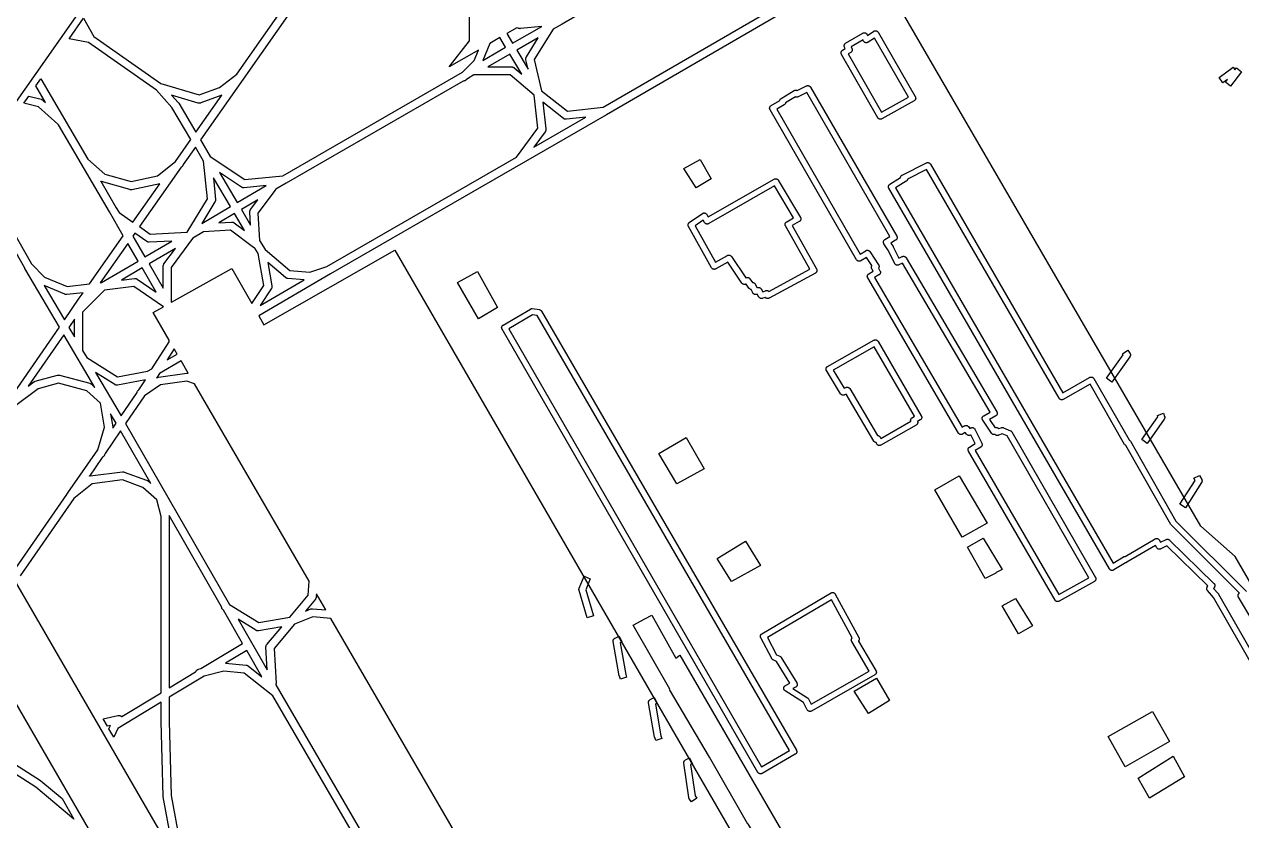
# Model space of a CAD drawing. Header units: millimetres. Extents: x 3 to 263, y 3 to 223.
# Drawn here: x 68.21 to 116.54, y 151.54 to 183.17 of the extents above; entities that cross this region are included whole.
import ezdxf

# ---------------------------------------------------------------- set-up
doc = ezdxf.new("R2010")
doc.units = ezdxf.units.MM
doc.layers.add('ENGRAVE_DARK', color=7, linetype='Continuous')
doc.layers.add('ENGRAVE_LIGHT', color=8, linetype='Continuous')

msp = doc.modelspace()

# ---------------------------------------------------------------- linework, layer by layer
at = {"layer": 'ENGRAVE_DARK'}
for points in [[(61.991, 175.917), (81.851, 204.209), (81.963, 204.057), (81.963, 204.057), (82.001, 204.011), (82.205, 203.786), (82.247, 203.744), (82.472, 203.54), (82.517, 203.503), (82.762, 203.321), (82.811, 203.289), (83.072, 203.132), (83.124, 203.105), (83.399, 202.974), (83.453, 202.952), (83.739, 202.849), (83.796, 202.832), (83.814, 202.828), (62.688, 172.733)], [(110.021, 83.348), (62.463, 165.528), (62.499, 165.535), (62.794, 165.609), (62.851, 165.626), (63.137, 165.729), (63.191, 165.752), (63.466, 165.882), (63.518, 165.909), (63.779, 166.066), (63.828, 166.098), (64.073, 166.28), (64.118, 166.317), (64.344, 166.521), (64.385, 166.563), (64.539, 166.732), (112.097, 84.552)]]:
    msp.add_lwpolyline(points, dxfattribs=at)
for points in [[(115.982, 180.987), (115.796, 180.854), (115.644, 181.066), (116.204, 181.466), (116.277, 181.364), (116.338, 181.44), (116.542, 181.28), (116.102, 180.72), (115.898, 180.88), (115.982, 180.987)], [(94.4, 177.44), (95.04, 177.8), (95.48, 177.04), (94.88, 176.68), (94.4, 177.44)], [(86.24, 171.48), (85.4, 172.92), (86.2, 173.36), (87, 171.92), (86.24, 171.48)], [(112.113, 169.975), (112.105, 169.964), (111.385, 168.964), (111.175, 169.116), (111.842, 170.043), (111.812, 170.088), (112.028, 170.232), (112.108, 170.112), (112.115, 170.101), (112.12, 170.089), (112.125, 170.077), (112.128, 170.064), (112.13, 170.051), (112.13, 170.038), (112.129, 170.025), (112.127, 170.012), (112.123, 169.999), (112.119, 169.987), (112.113, 169.975)], [(112.786, 166.525), (112.574, 166.675), (113.216, 167.581), (113.197, 167.639), (113.443, 167.721), (113.483, 167.601), (113.487, 167.589), (113.489, 167.577), (113.49, 167.565), (113.49, 167.553), (113.489, 167.541), (113.486, 167.529), (113.483, 167.517), (113.478, 167.506), (113.473, 167.495), (113.466, 167.485), (112.786, 166.525)], [(94.12, 164.92), (93.4, 166.12), (94.48, 166.76), (95.2, 165.52), (94.12, 164.92)], [(106.44, 163.36), (105.44, 162.8), (104.36, 164.68), (105.32, 165.24), (106.44, 163.36)], [(114.949, 164.97), (114.309, 163.97), (114.091, 164.11), (114.691, 165.048), (114.644, 165.142), (114.876, 165.258), (114.956, 165.098), (114.961, 165.087), (114.965, 165.075), (114.968, 165.064), (114.969, 165.051), (114.97, 165.039), (114.969, 165.027), (114.968, 165.015), (114.965, 165.003), (114.961, 164.992), (114.956, 164.98), (114.949, 164.97)], [(96.28, 161.04), (95.72, 161.96), (96.84, 162.64), (97.44, 161.68), (96.28, 161.04)], [(105.656, 162.403), (106.28, 162.76), (107.028, 161.514), (106.8, 161.4), (106.787, 161.373), (106.36, 161.16), (105.656, 162.403)], [(90.805, 159.677), (90.555, 159.603), (90.235, 160.683), (90.232, 160.695), (90.231, 160.708), (90.23, 160.721), (90.231, 160.733), (90.233, 160.746), (90.236, 160.758), (90.24, 160.77), (90.44, 161.25), (90.68, 161.15), (90.498, 160.713), (90.805, 159.677)], [(107.68, 158.96), (107.04, 160.08), (107.56, 160.36), (108.24, 159.28), (107.68, 158.96)], [(93.829, 156.754), (93.84, 156.76), (92.388, 159.302), (92.84, 159.56), (93.129, 159.704), (94.08, 158), (94.24, 158.12), (98.8, 150.24), (98.68, 150.16), (99.692, 148.388), (98.88, 148.04), (98.587, 148.552), (98.6, 148.56), (96.951, 151.409), (96.941, 151.403), (95.419, 154.067), (95.414, 154.064), (93.829, 156.754)], [(91.622, 158.765), (91.63, 158.774), (91.64, 158.783), (91.651, 158.79), (91.662, 158.796), (91.822, 158.876), (91.938, 158.644), (91.865, 158.607), (92.086, 157.352), (92.123, 157.241), (91.877, 157.159), (91.837, 157.279), (91.832, 157.297), (91.592, 158.657), (91.59, 158.67), (91.59, 158.683), (91.591, 158.696), (91.593, 158.708), (91.597, 158.721), (91.601, 158.733), (91.607, 158.744), (91.614, 158.755), (91.622, 158.765)], [(101.16, 156.68), (102.04, 157.2), (102.56, 156.32), (101.72, 155.8), (101.16, 156.68)], [(93.03, 156.334), (93.04, 156.343), (93.051, 156.35), (93.062, 156.356), (93.222, 156.436), (93.338, 156.204), (93.265, 156.167), (93.486, 154.912), (93.523, 154.801), (93.277, 154.719), (93.237, 154.839), (93.232, 154.857), (92.992, 156.217), (92.99, 156.23), (92.99, 156.243), (92.991, 156.256), (92.993, 156.268), (92.997, 156.281), (93.001, 156.293), (93.007, 156.304), (93.014, 156.315), (93.022, 156.325), (93.03, 156.334)], [(111.92, 153.68), (111.24, 154.88), (113, 155.88), (113.68, 154.68), (111.92, 153.68)], [(94.402, 153.894), (94.408, 153.906), (94.415, 153.916), (94.422, 153.926), (94.431, 153.935), (94.441, 153.943), (94.451, 153.95), (94.462, 153.956), (94.622, 154.036), (94.738, 153.804), (94.662, 153.766), (94.844, 152.528), (94.908, 152.432), (94.692, 152.288), (94.612, 152.408), (94.606, 152.418), (94.601, 152.428), (94.597, 152.439), (94.594, 152.45), (94.591, 152.461), (94.391, 153.821), (94.39, 153.834), (94.39, 153.846), (94.391, 153.859), (94.394, 153.871), (94.397, 153.883), (94.402, 153.894)], [(112.88, 152.44), (112.439, 153.234), (113.824, 154.1), (114.28, 153.28), (112.88, 152.44)]]:
    msp.add_lwpolyline(points, close=True, dxfattribs=at)
at = {"layer": 'ENGRAVE_LIGHT'}
for points in [[(105.477, 188.807), (105.406, 190.09), (105.264, 190.336), (104.083, 191.074), (102.86, 190.921), (102.844, 190.92), (102.839, 190.92), (102.6, 190.782), (89.561, 183.182), (89.56, 183.182), (89.56, 183.181), (89.204, 182.976), (88.451, 181.772), (88.743, 180.531), (89.768, 179.726), (91.189, 179.876), (104.52, 187.618), (104.706, 187.726), (104.71, 187.733), (105.477, 188.807)], [(81.947, 187.57), (81.016, 186.872), (81.004, 186.864), (76.891, 180.988), (76.891, 180.988), (76.891, 180.988), (75.199, 178.58), (75.587, 177.921), (76.961, 177.005), (78.47, 177.156), (85.602, 181.269), (86.064, 181.731), (86.24, 182.152), (85.08, 181.48), (85.88, 182.52), (85.88, 183.8), (83.766, 187.545), (83.068, 187.794), (81.947, 187.57)], [(87.862, 183.001), (87.846, 183.004), (87.829, 183.008), (87.814, 183.014), (87.766, 183.036), (87.364, 182.804), (87.596, 182.418), (88.755, 183.087), (87.896, 183.001), (87.879, 183), (87.862, 183.001)], [(102.022, 182.918), (102.033, 182.915), (102.044, 182.912), (102.054, 182.907), (102.064, 182.901), (102.074, 182.895), (102.083, 182.887), (102.09, 182.879), (102.098, 182.87), (102.104, 182.86), (103.584, 180.3), (103.589, 180.29), (103.594, 180.278), (103.597, 180.267), (103.599, 180.255), (103.6, 180.244), (103.6, 180.232), (103.598, 180.22), (103.596, 180.208), (103.592, 180.197), (103.587, 180.186), (103.581, 180.176), (103.575, 180.166), (103.567, 180.157), (103.558, 180.149), (103.549, 180.142), (103.539, 180.135), (102.259, 179.415), (102.248, 179.41), (102.237, 179.406), (102.226, 179.403), (102.215, 179.401), (102.203, 179.4), (102.191, 179.4), (102.179, 179.402), (102.168, 179.404), (102.157, 179.408), (102.146, 179.413), (102.136, 179.419), (102.126, 179.425), (102.117, 179.433), (102.109, 179.441), (102.102, 179.451), (102.096, 179.46), (100.656, 181.98), (100.651, 181.991), (100.646, 182.002), (100.643, 182.013), (100.641, 182.024), (100.64, 182.036), (100.64, 182.047), (100.642, 182.059), (100.644, 182.07), (100.647, 182.081), (100.652, 182.092), (100.657, 182.102), (100.664, 182.112), (100.671, 182.121), (100.68, 182.129), (100.689, 182.136), (100.698, 182.143), (100.803, 182.206), (100.773, 182.266), (100.768, 182.277), (100.764, 182.289), (100.762, 182.301), (100.76, 182.312), (100.76, 182.324), (100.761, 182.336), (100.763, 182.348), (100.767, 182.36), (100.771, 182.371), (100.777, 182.382), (100.784, 182.392), (100.791, 182.401), (100.8, 182.409), (100.809, 182.417), (100.819, 182.423), (101.499, 182.823), (101.509, 182.829), (101.52, 182.833), (101.531, 182.836), (101.543, 182.839), (101.554, 182.84), (101.566, 182.84), (101.577, 182.839), (101.588, 182.837), (101.6, 182.833), (101.61, 182.829), (101.621, 182.824), (101.63, 182.817), (101.639, 182.81), (101.648, 182.802), (101.655, 182.793), (101.662, 182.784), (101.667, 182.774), (101.687, 182.735), (101.933, 182.9), (101.943, 182.906), (101.954, 182.911), (101.965, 182.915), (101.976, 182.918), (101.987, 182.919), (101.999, 182.92), (102.01, 182.92), (102.022, 182.918)], [(86.414, 181.736), (87.319, 182.259), (87.088, 182.643), (86.697, 182.417), (86.414, 181.736)], [(88.12, 181.795), (88.12, 181.81), (88.122, 181.826), (88.125, 181.842), (88.13, 181.857), (88.137, 181.871), (88.144, 181.885), (88.614, 182.636), (87.761, 182.144), (88.21, 181.398), (88.124, 181.763), (88.121, 181.779), (88.12, 181.795)], [(101.627, 182.441), (101.615, 182.443), (101.603, 182.446), (101.592, 182.45), (101.582, 182.455), (101.571, 182.462), (101.562, 182.469), (101.553, 182.477), (101.545, 182.486), (101.539, 182.496), (101.533, 182.506), (101.51, 182.551), (101.037, 182.273), (101.067, 182.214), (101.072, 182.203), (101.076, 182.191), (101.078, 182.18), (101.08, 182.168), (101.08, 182.156), (101.079, 182.144), (101.077, 182.132), (101.073, 182.121), (101.069, 182.11), (101.063, 182.099), (101.057, 182.089), (101.049, 182.08), (101.041, 182.071), (101.032, 182.064), (101.022, 182.057), (100.922, 181.998), (102.245, 179.683), (103.315, 180.285), (101.96, 182.629), (101.707, 182.46), (101.696, 182.454), (101.685, 182.449), (101.674, 182.445), (101.663, 182.442), (101.651, 182.44), (101.639, 182.44), (101.627, 182.441)], [(87.637, 181.46), (87.651, 181.452), (87.663, 181.442), (87.963, 181.189), (87.484, 181.984), (86.609, 181.48), (87.56, 181.48), (87.576, 181.479), (87.592, 181.477), (87.607, 181.473), (87.622, 181.467), (87.637, 181.46)], [(87.751, 177.895), (88.594, 179.044), (88.448, 180.359), (87.501, 181.16), (86.054, 181.16), (85.799, 181.013), (85.753, 180.967), (85.742, 180.956), (85.729, 180.947), (85.715, 180.939), (85.701, 180.932), (85.686, 180.927), (85.671, 180.923), (85.656, 180.921), (85.64, 180.92), (85.638, 180.92), (78.601, 176.862), (78.188, 176.619), (78.184, 176.611), (78.177, 176.597), (78.168, 176.584), (77.483, 175.671), (77.551, 174.586), (77.764, 174.225), (78.745, 173.395), (79.541, 173.322), (80.214, 173.547), (87.749, 177.892), (87.751, 177.895)], [(74.054, 180.365), (74.32, 180.066), (74.324, 180.06), (74.329, 180.054), (74.329, 180.054), (74.329, 180.054), (74.334, 180.048), (74.338, 180.041), (75.02, 178.883), (76.055, 180.355), (75.215, 180.05), (75.201, 180.045), (75.186, 180.042), (75.172, 180.04), (75.157, 180.04), (75.143, 180.041), (75.128, 180.043), (75.114, 180.047), (74.054, 180.365)], [(98.777, 180.542), (98.787, 180.548), (98.798, 180.552), (98.809, 180.556), (98.82, 180.558), (98.831, 180.56), (98.843, 180.56), (98.854, 180.559), (98.865, 180.557), (98.876, 180.554), (98.887, 180.55), (98.897, 180.545), (98.9, 180.544), (99.266, 180.727), (99.277, 180.732), (99.288, 180.736), (99.3, 180.738), (99.312, 180.739), (99.324, 180.74), (99.336, 180.738), (99.348, 180.736), (99.359, 180.733), (99.371, 180.728), (99.381, 180.722), (99.391, 180.716), (99.401, 180.708), (99.409, 180.699), (99.417, 180.69), (99.423, 180.68), (102.847, 174.762), (102.852, 174.752), (102.857, 174.741), (102.86, 174.73), (102.862, 174.718), (102.863, 174.706), (102.863, 174.695), (102.862, 174.683), (102.859, 174.672), (102.856, 174.661), (102.851, 174.65), (102.846, 174.64), (102.839, 174.63), (102.832, 174.621), (102.824, 174.613), (102.815, 174.605), (102.805, 174.599), (102.61, 174.482), (102.7, 174.347), (102.707, 174.334), (102.934, 173.881), (103.066, 173.947), (103.077, 173.952), (103.089, 173.956), (103.101, 173.958), (103.112, 173.96), (103.124, 173.96), (103.136, 173.959), (103.148, 173.957), (103.16, 173.953), (103.171, 173.949), (103.182, 173.943), (103.192, 173.936), (103.201, 173.929), (103.209, 173.92), (103.217, 173.911), (103.223, 173.901), (106.823, 167.781), (106.829, 167.77), (106.833, 167.759), (106.837, 167.748), (106.839, 167.736), (106.84, 167.724), (106.84, 167.712), (106.838, 167.7), (106.836, 167.688), (106.832, 167.677), (106.827, 167.666), (106.821, 167.656), (106.814, 167.646), (106.807, 167.637), (106.798, 167.629), (106.788, 167.621), (106.778, 167.615), (106.532, 167.478), (106.751, 167.149), (106.755, 167.151), (106.766, 167.155), (106.778, 167.158), (106.79, 167.16), (106.802, 167.16), (106.813, 167.159), (106.825, 167.157), (106.837, 167.154), (106.848, 167.15), (106.859, 167.145), (106.869, 167.138), (106.878, 167.131), (106.887, 167.123), (106.895, 167.114), (106.896, 167.112), (106.995, 167.151), (107.007, 167.155), (107.018, 167.158), (107.03, 167.16), (107.041, 167.16), (107.053, 167.159), (107.065, 167.157), (107.076, 167.154), (107.087, 167.15), (107.367, 167.03), (107.377, 167.025), (107.387, 167.02), (107.396, 167.013), (107.404, 167.006), (107.411, 166.998), (107.418, 166.989), (107.424, 166.98), (110.741, 161.206), (110.747, 161.195), (110.751, 161.184), (110.754, 161.173), (110.756, 161.161), (110.757, 161.149), (110.757, 161.137), (110.755, 161.126), (110.753, 161.114), (110.749, 161.103), (110.744, 161.092), (110.738, 161.082), (110.732, 161.072), (110.724, 161.063), (110.715, 161.055), (110.706, 161.048), (110.696, 161.041), (109.299, 160.255), (109.288, 160.25), (109.277, 160.246), (109.266, 160.243), (109.255, 160.241), (109.243, 160.24), (109.231, 160.24), (109.22, 160.242), (109.208, 160.244), (109.197, 160.248), (109.187, 160.253), (109.176, 160.258), (109.167, 160.265), (109.158, 160.272), (109.15, 160.281), (109.143, 160.29), (109.136, 160.3), (105.696, 166.22), (105.691, 166.23), (105.687, 166.241), (105.683, 166.252), (105.681, 166.263), (105.68, 166.275), (105.68, 166.286), (105.681, 166.298), (105.684, 166.309), (105.687, 166.32), (105.691, 166.331), (105.697, 166.341), (105.703, 166.35), (105.71, 166.359), (105.718, 166.368), (105.727, 166.375), (105.736, 166.382), (105.964, 166.524), (105.794, 166.864), (105.783, 166.858), (105.772, 166.852), (105.761, 166.847), (105.75, 166.844), (105.739, 166.841), (105.727, 166.84), (105.715, 166.84), (105.703, 166.841), (105.692, 166.843), (105.68, 166.847), (105.669, 166.851), (105.659, 166.857), (105.649, 166.863), (105.64, 166.871), (105.632, 166.879), (105.624, 166.888), (105.569, 166.961), (105.462, 166.897), (105.451, 166.892), (105.44, 166.887), (105.429, 166.884), (105.417, 166.881), (105.406, 166.88), (105.394, 166.88), (105.382, 166.881), (105.37, 166.884), (105.359, 166.887), (105.348, 166.892), (105.338, 166.898), (105.328, 166.904), (105.319, 166.912), (105.31, 166.92), (105.303, 166.93), (105.296, 166.939), (101.696, 173.099), (101.691, 173.11), (101.687, 173.121), (101.683, 173.132), (101.681, 173.144), (101.68, 173.156), (101.68, 173.168), (101.682, 173.179), (101.684, 173.191), (101.688, 173.202), (101.692, 173.213), (101.698, 173.224), (101.705, 173.233), (101.713, 173.242), (101.721, 173.25), (101.73, 173.258), (101.74, 173.264), (101.914, 173.363), (101.857, 173.458), (101.851, 173.469), (101.847, 173.48), (101.843, 173.492), (101.841, 173.503), (101.84, 173.515), (101.84, 173.528), (101.842, 173.54), (101.844, 173.551), (101.848, 173.563), (101.853, 173.574), (101.859, 173.584), (101.863, 173.59), (101.645, 173.916), (101.424, 173.778), (101.413, 173.772), (101.402, 173.768), (101.391, 173.764), (101.379, 173.761), (101.367, 173.76), (101.355, 173.76), (101.343, 173.761), (101.331, 173.764), (101.319, 173.767), (101.308, 173.772), (101.298, 173.777), (101.288, 173.784), (101.279, 173.792), (101.27, 173.8), (101.263, 173.81), (101.256, 173.82), (97.816, 179.78), (97.811, 179.79), (97.806, 179.801), (97.803, 179.812), (97.801, 179.824), (97.8, 179.835), (97.8, 179.847), (97.801, 179.859), (97.804, 179.87), (97.807, 179.881), (97.812, 179.892), (97.817, 179.902), (97.824, 179.912), (97.831, 179.921), (97.84, 179.929), (97.849, 179.936), (97.858, 179.943), (98.204, 180.15), (98.206, 180.156), (98.21, 180.168), (98.215, 180.179), (98.222, 180.189), (98.229, 180.199), (98.238, 180.207), (98.247, 180.215), (98.257, 180.222), (98.777, 180.542)], [(98.083, 179.798), (101.402, 174.048), (101.616, 174.182), (101.626, 174.187), (101.637, 174.192), (101.648, 174.196), (101.659, 174.198), (101.671, 174.2), (101.682, 174.2), (101.694, 174.199), (101.705, 174.197), (101.716, 174.194), (101.727, 174.19), (101.738, 174.185), (101.748, 174.179), (101.757, 174.172), (101.765, 174.164), (101.773, 174.156), (101.78, 174.147), (102.128, 173.624), (102.134, 173.614), (102.139, 173.604), (102.143, 173.593), (102.146, 173.581), (102.148, 173.57), (102.148, 173.558), (102.148, 173.546), (102.146, 173.535), (102.143, 173.523), (102.139, 173.512), (102.135, 173.502), (102.129, 173.492), (102.122, 173.483), (102.183, 173.382), (102.189, 173.371), (102.193, 173.36), (102.197, 173.349), (102.199, 173.337), (102.2, 173.325), (102.2, 173.313), (102.199, 173.301), (102.196, 173.29), (102.193, 173.278), (102.188, 173.267), (102.182, 173.257), (102.175, 173.247), (102.168, 173.238), (102.159, 173.23), (102.15, 173.222), (102.14, 173.216), (101.965, 173.116), (105.442, 167.165), (105.538, 167.223), (105.549, 167.228), (105.559, 167.233), (105.571, 167.236), (105.582, 167.239), (105.594, 167.24), (105.606, 167.24), (105.617, 167.239), (105.629, 167.236), (105.64, 167.233), (105.651, 167.229), (105.661, 167.223), (105.671, 167.217), (105.68, 167.209), (105.689, 167.201), (105.696, 167.192), (105.751, 167.119), (105.78, 167.137), (105.79, 167.143), (105.801, 167.147), (105.812, 167.151), (105.824, 167.153), (105.835, 167.155), (105.847, 167.155), (105.858, 167.154), (105.87, 167.152), (105.881, 167.148), (105.892, 167.144), (105.902, 167.139), (105.912, 167.133), (105.921, 167.125), (105.93, 167.117), (105.937, 167.108), (105.944, 167.099), (105.95, 167.089), (106.227, 166.534), (106.232, 166.523), (106.236, 166.512), (106.238, 166.5), (106.24, 166.488), (106.24, 166.477), (106.239, 166.465), (106.237, 166.453), (106.234, 166.442), (106.229, 166.431), (106.224, 166.42), (106.218, 166.41), (106.21, 166.401), (106.202, 166.393), (106.193, 166.385), (106.184, 166.378), (105.962, 166.24), (109.284, 160.523), (110.473, 161.191), (107.236, 166.825), (107.038, 166.91), (106.885, 166.849), (106.873, 166.845), (106.862, 166.842), (106.85, 166.84), (106.838, 166.84), (106.826, 166.841), (106.814, 166.843), (106.803, 166.846), (106.792, 166.85), (106.781, 166.855), (106.771, 166.862), (106.762, 166.869), (106.753, 166.877), (106.751, 166.88), (106.745, 166.878), (106.734, 166.875), (106.722, 166.874), (106.711, 166.873), (106.699, 166.874), (106.687, 166.876), (106.676, 166.879), (106.665, 166.883), (106.654, 166.888), (106.644, 166.894), (106.635, 166.901), (106.626, 166.909), (106.618, 166.917), (106.611, 166.927), (106.26, 167.453), (106.254, 167.463), (106.249, 167.474), (106.245, 167.485), (106.242, 167.496), (106.241, 167.508), (106.24, 167.519), (106.241, 167.531), (106.242, 167.543), (106.245, 167.554), (106.249, 167.565), (106.254, 167.575), (106.259, 167.586), (106.266, 167.595), (106.274, 167.604), (106.283, 167.612), (106.292, 167.619), (106.302, 167.625), (106.554, 167.765), (103.073, 173.683), (102.934, 173.613), (102.923, 173.608), (102.912, 173.604), (102.9, 173.602), (102.889, 173.6), (102.877, 173.6), (102.865, 173.601), (102.853, 173.603), (102.842, 173.606), (102.831, 173.61), (102.821, 173.616), (102.811, 173.622), (102.801, 173.629), (102.793, 173.637), (102.785, 173.646), (102.778, 173.656), (102.773, 173.666), (102.496, 174.22), (102.34, 174.453), (102.334, 174.464), (102.329, 174.475), (102.325, 174.486), (102.322, 174.498), (102.32, 174.51), (102.32, 174.522), (102.321, 174.534), (102.323, 174.546), (102.326, 174.558), (102.331, 174.569), (102.336, 174.58), (102.343, 174.59), (102.35, 174.6), (102.359, 174.608), (102.368, 174.616), (102.378, 174.623), (102.58, 174.744), (99.272, 180.462), (98.934, 180.293), (98.923, 180.288), (98.912, 180.284), (98.901, 180.282), (98.89, 180.28), (98.878, 180.28), (98.866, 180.281), (98.855, 180.283), (98.844, 180.286), (98.833, 180.29), (98.828, 180.292), (98.436, 180.051), (98.434, 180.043), (98.43, 180.032), (98.424, 180.021), (98.418, 180.01), (98.41, 180.001), (98.401, 179.992), (98.392, 179.984), (98.382, 179.977), (98.083, 179.798)], [(88.915, 178.959), (88.91, 178.945), (88.904, 178.931), (88.897, 178.918), (88.889, 178.905), (88.436, 178.288), (90.507, 179.482), (89.737, 179.401), (89.721, 179.4), (89.706, 179.401), (89.691, 179.403), (89.676, 179.406), (89.661, 179.411), (89.647, 179.418), (89.634, 179.425), (89.621, 179.434), (88.801, 180.078), (88.919, 179.018), (88.92, 179.003), (88.92, 178.988), (88.918, 178.973), (88.915, 178.959)], [(74.482, 177.537), (74.472, 177.525), (74.46, 177.515), (74.438, 177.498), (72.779, 175.136), (73.206, 174.843), (74.665, 174.915), (74.669, 174.918), (75.475, 176.238), (75.326, 177.733), (74.997, 178.292), (74.517, 177.61), (74.517, 177.607), (74.513, 177.592), (74.507, 177.577), (74.5, 177.563), (74.492, 177.549), (74.482, 177.537)], [(71.249, 176.936), (71.239, 176.942), (71.858, 175.881), (71.968, 175.694), (71.971, 175.692), (72.515, 175.318), (73.586, 176.842), (72.474, 176.604), (72.458, 176.601), (72.442, 176.6), (72.427, 176.601), (72.411, 176.603), (72.396, 176.606), (71.276, 176.926), (71.262, 176.931), (71.249, 176.936)], [(75.713, 177.076), (75.799, 176.216), (75.8, 176.201), (75.799, 176.186), (75.797, 176.172), (75.794, 176.157), (75.79, 176.143), (75.784, 176.13), (75.777, 176.117), (75.255, 175.263), (76.388, 175.93), (75.713, 177.076)], [(76.936, 176.681), (76.92, 176.68), (76.905, 176.681), (76.889, 176.683), (76.874, 176.687), (76.859, 176.692), (76.845, 176.699), (76.831, 176.707), (75.96, 177.288), (76.664, 176.093), (77.811, 176.768), (76.936, 176.681)], [(96.98, 172.693), (96.871, 172.857), (96.838, 172.846), (96.826, 172.843), (96.814, 172.841), (96.802, 172.84), (96.79, 172.84), (96.779, 172.842), (96.767, 172.845), (96.755, 172.849), (96.744, 172.854), (96.734, 172.86), (96.724, 172.867), (96.715, 172.875), (96.707, 172.884), (96.7, 172.893), (96.143, 173.729), (95.659, 173.456), (95.649, 173.45), (95.638, 173.446), (95.626, 173.443), (95.615, 173.441), (95.603, 173.44), (95.591, 173.44), (95.579, 173.442), (95.568, 173.444), (95.557, 173.448), (95.546, 173.453), (95.536, 173.459), (95.526, 173.466), (95.517, 173.473), (95.509, 173.482), (95.502, 173.491), (95.495, 173.501), (94.575, 175.141), (94.57, 175.152), (94.566, 175.163), (94.563, 175.174), (94.561, 175.186), (94.56, 175.198), (94.56, 175.21), (94.562, 175.221), (94.565, 175.233), (94.568, 175.244), (94.573, 175.255), (94.579, 175.265), (94.586, 175.275), (94.594, 175.283), (94.602, 175.291), (94.612, 175.299), (95.132, 175.659), (95.141, 175.665), (95.152, 175.67), (95.163, 175.674), (95.174, 175.677), (95.185, 175.679), (95.197, 175.68), (95.208, 175.68), (95.22, 175.678), (95.231, 175.676), (95.242, 175.672), (95.253, 175.668), (95.263, 175.662), (95.272, 175.656), (95.281, 175.648), (95.289, 175.64), (95.296, 175.631), (95.303, 175.622), (95.362, 175.523), (97.98, 177.024), (97.991, 177.029), (98.002, 177.034), (98.013, 177.037), (98.024, 177.039), (98.036, 177.04), (98.047, 177.04), (98.059, 177.038), (98.07, 177.036), (98.082, 177.033), (98.092, 177.028), (98.103, 177.022), (98.112, 177.016), (98.121, 177.008), (98.129, 177), (98.137, 176.991), (98.143, 176.981), (99.023, 175.501), (99.029, 175.491), (99.033, 175.48), (99.037, 175.468), (99.039, 175.457), (99.04, 175.445), (99.04, 175.433), (99.038, 175.421), (99.036, 175.409), (99.032, 175.398), (99.028, 175.387), (99.022, 175.376), (99.015, 175.367), (99.007, 175.358), (98.999, 175.349), (98.989, 175.342), (98.979, 175.336), (98.7, 175.178), (99.665, 173.459), (99.67, 173.448), (99.674, 173.437), (99.677, 173.426), (99.679, 173.414), (99.68, 173.402), (99.68, 173.39), (99.678, 173.378), (99.675, 173.367), (99.671, 173.356), (99.667, 173.345), (99.661, 173.334), (99.654, 173.325), (99.646, 173.316), (99.637, 173.308), (99.627, 173.301), (99.617, 173.295), (97.777, 172.295), (97.766, 172.289), (97.755, 172.285), (97.743, 172.282), (97.732, 172.281), (97.72, 172.28), (97.708, 172.281), (97.696, 172.282), (97.684, 172.286), (97.673, 172.29), (97.662, 172.295), (97.652, 172.301), (97.642, 172.309), (97.633, 172.317), (97.626, 172.326), (97.624, 172.328), (97.525, 172.289), (97.513, 172.285), (97.501, 172.282), (97.489, 172.28), (97.477, 172.28), (97.465, 172.281), (97.453, 172.283), (97.442, 172.286), (97.43, 172.291), (97.42, 172.296), (97.41, 172.303), (97.4, 172.31), (97.392, 172.319), (97.384, 172.328), (97.377, 172.338), (97.307, 172.456), (97.278, 172.446), (97.267, 172.443), (97.256, 172.441), (97.244, 172.44), (97.233, 172.44), (97.222, 172.441), (97.21, 172.444), (97.199, 172.447), (97.189, 172.451), (97.179, 172.457), (97.169, 172.463), (97.16, 172.47), (97.152, 172.478), (97.145, 172.487), (97.138, 172.496), (97.133, 172.506), (97.065, 172.641), (97.057, 172.642), (97.045, 172.645), (97.034, 172.649), (97.023, 172.654), (97.013, 172.66), (97.004, 172.667), (96.995, 172.675), (96.987, 172.684), (96.98, 172.693)], [(97.207, 172.883), (97.215, 172.874), (97.221, 172.864), (97.227, 172.854), (97.301, 172.707), (97.322, 172.714), (97.333, 172.717), (97.345, 172.719), (97.356, 172.72), (97.368, 172.72), (97.379, 172.718), (97.391, 172.716), (97.402, 172.713), (97.412, 172.708), (97.422, 172.702), (97.432, 172.696), (97.441, 172.689), (97.449, 172.68), (97.456, 172.671), (97.463, 172.662), (97.53, 172.549), (97.635, 172.591), (97.647, 172.595), (97.658, 172.598), (97.67, 172.6), (97.682, 172.6), (97.694, 172.599), (97.706, 172.597), (97.717, 172.594), (97.728, 172.59), (97.739, 172.585), (97.749, 172.578), (97.758, 172.571), (97.767, 172.563), (97.767, 172.562), (99.396, 173.447), (98.433, 175.165), (98.427, 175.175), (98.423, 175.186), (98.42, 175.197), (98.418, 175.209), (98.417, 175.221), (98.418, 175.232), (98.419, 175.244), (98.422, 175.255), (98.425, 175.267), (98.43, 175.277), (98.436, 175.288), (98.443, 175.297), (98.45, 175.306), (98.459, 175.314), (98.468, 175.321), (98.478, 175.328), (98.754, 175.484), (97.997, 176.757), (95.38, 175.256), (95.369, 175.251), (95.359, 175.246), (95.347, 175.243), (95.336, 175.241), (95.324, 175.24), (95.313, 175.24), (95.301, 175.241), (95.29, 175.244), (95.279, 175.247), (95.268, 175.252), (95.258, 175.257), (95.248, 175.264), (95.239, 175.271), (95.231, 175.28), (95.224, 175.289), (95.217, 175.298), (95.163, 175.388), (94.838, 175.163), (95.646, 173.724), (96.122, 173.993), (96.132, 173.999), (96.144, 174.003), (96.155, 174.006), (96.167, 174.008), (96.179, 174.009), (96.191, 174.008), (96.203, 174.007), (96.214, 174.004), (96.226, 174), (96.237, 173.995), (96.247, 173.989), (96.257, 173.982), (96.265, 173.974), (96.273, 173.965), (96.281, 173.955), (96.849, 173.103), (96.882, 173.114), (96.894, 173.117), (96.906, 173.119), (96.918, 173.12), (96.93, 173.12), (96.941, 173.118), (96.953, 173.115), (96.965, 173.111), (96.976, 173.106), (96.986, 173.1), (96.996, 173.093), (97.005, 173.085), (97.013, 173.076), (97.02, 173.067), (97.118, 172.92), (97.121, 172.92), (97.133, 172.919), (97.145, 172.917), (97.157, 172.914), (97.168, 172.91), (97.179, 172.905), (97.189, 172.898), (97.198, 172.891), (97.207, 172.883)], [(77.16, 175.726), (77.162, 175.742), (77.165, 175.758), (77.169, 175.774), (77.175, 175.788), (77.183, 175.803), (77.192, 175.816), (77.483, 176.203), (76.826, 175.817), (77.193, 175.195), (77.16, 175.71), (77.16, 175.726)], [(76.949, 174.979), (76.55, 175.654), (75.929, 175.288), (76.43, 175.32), (76.446, 175.32), (76.462, 175.318), (76.478, 175.315), (76.494, 175.311), (76.508, 175.305), (76.523, 175.297), (76.536, 175.288), (76.949, 174.979)], [(77.312, 174.307), (77.306, 174.31), (77.305, 174.311), (77.304, 174.312), (76.391, 174.997), (75.32, 174.93), (74.9, 174.683), (74.897, 174.677), (74.893, 174.671), (74.889, 174.665), (74.04, 173.508), (74.04, 172.152), (74.051, 172.133), (76.44, 173.48), (77.237, 172.085), (77.711, 172.795), (77.487, 174.064), (77.356, 174.286), (77.354, 174.287), (77.348, 174.289), (77.347, 174.289), (77.345, 174.29), (77.339, 174.292), (77.334, 174.294), (77.332, 174.295), (77.331, 174.296), (77.325, 174.299), (77.32, 174.302), (77.318, 174.302), (77.317, 174.303), (77.312, 174.307)], [(73.153, 174.52), (73.138, 174.521), (73.124, 174.524), (73.109, 174.528), (73.095, 174.534), (73.082, 174.54), (73.069, 174.548), (72.595, 174.874), (72.514, 174.76), (72.997, 173.934), (74.07, 174.565), (73.168, 174.52), (73.153, 174.52)], [(71.268, 172.915), (72.722, 173.771), (72.312, 174.472), (71.214, 172.909), (71.268, 172.915)], [(73.734, 173.626), (73.742, 173.641), (73.751, 173.655), (74.204, 174.273), (73.159, 173.657), (73.72, 172.699), (73.72, 173.56), (73.721, 173.577), (73.724, 173.593), (73.728, 173.61), (73.734, 173.626)], [(78.666, 173.081), (78.649, 173.083), (78.634, 173.087), (78.618, 173.092), (78.604, 173.099), (78.59, 173.108), (78.577, 173.118), (77.874, 173.712), (78.038, 172.788), (78.039, 172.773), (78.04, 172.757), (78.039, 172.742), (78.037, 172.727), (78.033, 172.712), (78.028, 172.698), (78.021, 172.684), (78.013, 172.671), (77.565, 171.999), (79.315, 173.022), (78.666, 173.081)], [(72.646, 173.073), (72.662, 173.068), (72.676, 173.061), (72.691, 173.052), (73.447, 172.532), (72.883, 173.495), (72.068, 173.015), (72.58, 173.079), (72.597, 173.08), (72.613, 173.079), (72.63, 173.077), (72.646, 173.073)], [(68.997, 172.794), (69.797, 171.437), (70.388, 172.291), (70.389, 172.292), (70.389, 172.292), (70.544, 172.513), (69.898, 172.441), (69.882, 172.44), (69.865, 172.441), (69.849, 172.443), (69.834, 172.447), (69.818, 172.452), (68.997, 172.794)], [(73.103, 169.392), (73.266, 169.487), (73.957, 170.563), (73.953, 170.63), (73.32, 171.72), (73.728, 171.95), (72.559, 172.754), (71.394, 172.608), (70.52, 171.734), (70.52, 170.212), (70.682, 169.937), (70.685, 169.936), (71.912, 169.169), (73.103, 169.392)], [(97.409, 153.404), (97.398, 153.408), (97.387, 153.412), (97.377, 153.418), (97.367, 153.425), (97.358, 153.432), (97.35, 153.441), (97.342, 153.45), (97.336, 153.46), (87.176, 171.06), (87.171, 171.07), (87.166, 171.081), (87.163, 171.093), (87.161, 171.104), (87.16, 171.116), (87.16, 171.127), (87.162, 171.139), (87.164, 171.15), (87.167, 171.162), (87.172, 171.172), (87.178, 171.183), (87.184, 171.192), (87.192, 171.201), (87.2, 171.209), (87.209, 171.217), (87.219, 171.223), (88.299, 171.863), (88.309, 171.869), (88.32, 171.873), (88.331, 171.876), (88.342, 171.879), (88.354, 171.88), (88.365, 171.88), (88.377, 171.879), (88.657, 171.839), (88.669, 171.836), (88.68, 171.833), (88.691, 171.828), (88.702, 171.823), (88.712, 171.816), (88.721, 171.808), (88.73, 171.8), (88.737, 171.79), (88.744, 171.78), (98.864, 154.34), (98.869, 154.33), (98.874, 154.319), (98.877, 154.307), (98.879, 154.296), (98.88, 154.284), (98.88, 154.272), (98.878, 154.261), (98.876, 154.249), (98.872, 154.238), (98.868, 154.227), (98.862, 154.217), (98.855, 154.207), (98.848, 154.198), (98.839, 154.19), (98.83, 154.182), (98.82, 154.176), (97.5, 153.416), (97.489, 153.411), (97.478, 153.406), (97.467, 153.403), (97.456, 153.401), (97.444, 153.4), (97.432, 153.4), (97.42, 153.402), (97.409, 153.404)], [(88.385, 171.635), (87.443, 171.077), (97.484, 153.684), (98.596, 154.324), (88.565, 171.609), (88.385, 171.635)], [(70.2, 170.755), (70.2, 171.457), (69.977, 171.134), (70.2, 170.755)], [(69.585, 169.238), (69.601, 169.235), (70.801, 168.915), (70.816, 168.91), (70.83, 168.904), (70.843, 168.897), (70.855, 168.888), (70.867, 168.879), (71.012, 168.749), (69.776, 170.844), (68.362, 168.801), (68.584, 168.968), (68.596, 168.976), (68.61, 168.984), (68.624, 168.99), (68.638, 168.994), (69.518, 169.234), (69.534, 169.238), (69.551, 169.24), (69.568, 169.24), (69.585, 169.238)], [(101.95, 166.6), (101.943, 166.609), (101.937, 166.619), (100.834, 168.483), (100.774, 168.453), (100.763, 168.448), (100.751, 168.444), (100.74, 168.442), (100.728, 168.44), (100.716, 168.44), (100.704, 168.441), (100.693, 168.443), (100.681, 168.446), (100.67, 168.451), (100.66, 168.456), (100.65, 168.463), (100.64, 168.47), (100.632, 168.479), (100.624, 168.488), (100.617, 168.498), (100.057, 169.418), (100.052, 169.428), (100.047, 169.439), (100.044, 169.451), (100.041, 169.463), (100.04, 169.475), (100.04, 169.487), (100.041, 169.498), (100.044, 169.51), (100.047, 169.522), (100.052, 169.533), (100.058, 169.543), (100.065, 169.553), (100.073, 169.562), (100.081, 169.571), (100.091, 169.578), (100.101, 169.584), (101.941, 170.624), (101.951, 170.63), (101.962, 170.634), (101.974, 170.637), (101.985, 170.639), (101.997, 170.64), (102.008, 170.64), (102.02, 170.638), (102.031, 170.636), (102.043, 170.632), (102.053, 170.628), (102.063, 170.622), (102.073, 170.615), (102.082, 170.608), (102.09, 170.599), (102.097, 170.59), (102.104, 170.58), (103.824, 167.62), (103.829, 167.61), (103.833, 167.599), (103.837, 167.588), (103.839, 167.576), (103.84, 167.565), (103.84, 167.553), (103.839, 167.542), (103.836, 167.53), (103.833, 167.519), (103.828, 167.508), (103.823, 167.498), (103.816, 167.488), (103.809, 167.479), (103.8, 167.471), (103.791, 167.464), (103.782, 167.457), (103.675, 167.393), (103.676, 167.391), (103.678, 167.379), (103.68, 167.367), (103.68, 167.355), (103.679, 167.343), (103.676, 167.331), (103.673, 167.319), (103.668, 167.308), (103.663, 167.298), (103.656, 167.288), (103.648, 167.278), (103.639, 167.27), (103.63, 167.262), (103.62, 167.256), (102.22, 166.456), (102.209, 166.451), (102.199, 166.446), (102.188, 166.443), (102.176, 166.441), (102.165, 166.44), (102.153, 166.44), (102.142, 166.441), (102.131, 166.444), (102.12, 166.447), (102.109, 166.451), (102.099, 166.457), (102.089, 166.463), (102.08, 166.47), (102.072, 166.478), (102.065, 166.487), (102.058, 166.496), (102.053, 166.506), (102.025, 166.561), (102.019, 166.562), (102.008, 166.564), (101.997, 166.568), (101.987, 166.573), (101.977, 166.578), (101.967, 166.585), (101.958, 166.592), (101.95, 166.6)], [(74.275, 170.077), (74.156, 170.28), (73.875, 169.843), (74.275, 170.077)], [(102.167, 166.803), (102.175, 166.794), (102.181, 166.784), (102.187, 166.774), (102.211, 166.727), (103.404, 167.409), (103.402, 167.42), (103.4, 167.432), (103.4, 167.444), (103.401, 167.456), (103.403, 167.468), (103.407, 167.479), (103.411, 167.49), (103.417, 167.501), (103.423, 167.511), (103.431, 167.52), (103.439, 167.529), (103.448, 167.536), (103.458, 167.543), (103.557, 167.602), (101.956, 170.357), (100.327, 169.437), (100.765, 168.717), (100.826, 168.747), (100.837, 168.752), (100.849, 168.756), (100.86, 168.758), (100.872, 168.76), (100.884, 168.76), (100.896, 168.759), (100.908, 168.757), (100.92, 168.753), (100.931, 168.749), (100.941, 168.743), (100.951, 168.737), (100.961, 168.729), (100.969, 168.72), (100.977, 168.711), (100.983, 168.701), (102.085, 166.84), (102.093, 166.839), (102.105, 166.837), (102.117, 166.834), (102.128, 166.83), (102.139, 166.825), (102.149, 166.818), (102.158, 166.811), (102.167, 166.803)], [(73.457, 169.124), (73.471, 169.133), (73.483, 169.141), (73.496, 169.147), (73.51, 169.152), (73.523, 169.156), (73.537, 169.158), (74.657, 169.318), (74.672, 169.32), (74.687, 169.32), (74.702, 169.319), (74.716, 169.316), (74.717, 169.316), (74.435, 169.8), (73.575, 169.297), (73.457, 169.124)], [(71.85, 168.843), (71.836, 168.846), (71.822, 168.851), (71.808, 168.857), (71.795, 168.864), (71.035, 169.34), (72.049, 167.619), (72.684, 168.553), (72.687, 168.567), (72.692, 168.581), (72.699, 168.596), (72.707, 168.609), (72.716, 168.622), (72.727, 168.633), (72.739, 168.644), (72.751, 168.653), (72.751, 168.653), (73.021, 169.051), (71.909, 168.843), (71.895, 168.841), (71.88, 168.84), (71.865, 168.841), (71.85, 168.843)], [(74.665, 168.996), (73.619, 168.847), (72.981, 168.422), (72.229, 167.313), (76.355, 160.132), (77.513, 159.408), (78.755, 159.627), (79.483, 160.502), (79.512, 161.059), (74.959, 168.898), (74.665, 168.996)], [(71.718, 167.136), (71.85, 167.327), (71.626, 167.707), (71.718, 167.188), (71.719, 167.173), (71.72, 167.158), (71.719, 167.143), (71.718, 167.136)], [(70.792, 165.232), (70.806, 165.236), (70.82, 165.239), (72.1, 165.399), (72.115, 165.4), (72.13, 165.4), (72.145, 165.398), (72.16, 165.395), (72.175, 165.39), (73.055, 165.07), (73.069, 165.065), (73.082, 165.057), (73.095, 165.049), (73.106, 165.04), (73.228, 164.931), (72.027, 167.021), (71.41, 166.129), (71.393, 166.073), (71.388, 166.058), (71.381, 166.044), (71.373, 166.031), (71.363, 166.018), (71.353, 166.006), (71.341, 165.996), (71.328, 165.987), (71.315, 165.979), (71.302, 165.972), (70.789, 165.231), (70.792, 165.232)], [(76.115, 159.904), (76.102, 159.913), (76.09, 159.923), (76.079, 159.935), (76.07, 159.947), (76.061, 159.96), (76.054, 159.974), (76.048, 159.989), (76.044, 160.004), (76.041, 160.019), (76.04, 160.035), (76.04, 160.038), (73.959, 163.66), (73.959, 163.66), (73.96, 163.64), (73.96, 156.816), (75.009, 157.452), (75.009, 157.454), (75.015, 157.468), (75.023, 157.482), (75.032, 157.495), (75.041, 157.508), (75.053, 157.519), (75.065, 157.529), (75.078, 157.537), (75.092, 157.545), (75.106, 157.551), (75.121, 157.555), (75.22, 157.58), (76.876, 158.583), (76.118, 159.903), (76.115, 159.904)], [(79.763, 160.338), (79.368, 159.863), (79.581, 159.949), (79.595, 159.953), (79.609, 159.957), (79.624, 159.959), (79.639, 159.96), (79.654, 159.959), (80.179, 159.912), (79.806, 160.554), (79.8, 160.432), (79.798, 160.417), (79.796, 160.403), (79.791, 160.388), (79.786, 160.375), (79.78, 160.362), (79.772, 160.349), (79.763, 160.338)], [(102.038, 157.421), (102.036, 157.409), (102.032, 157.398), (102.028, 157.387), (102.022, 157.377), (102.015, 157.367), (102.007, 157.358), (101.999, 157.35), (101.99, 157.342), (101.98, 157.336), (99.46, 155.896), (99.449, 155.891), (99.439, 155.886), (99.428, 155.883), (99.416, 155.881), (99.405, 155.88), (99.393, 155.88), (99.382, 155.881), (99.371, 155.884), (99.36, 155.887), (99.349, 155.891), (99.339, 155.897), (99.329, 155.903), (99.32, 155.91), (99.312, 155.918), (99.305, 155.927), (99.298, 155.936), (99.293, 155.946), (99.148, 156.236), (98.416, 156.699), (98.406, 156.705), (98.398, 156.713), (98.39, 156.721), (98.383, 156.73), (98.376, 156.74), (98.371, 156.75), (98.367, 156.761), (98.363, 156.772), (98.361, 156.783), (98.36, 156.794), (98.36, 156.806), (98.361, 156.817), (98.363, 156.829), (98.367, 156.84), (98.371, 156.85), (98.376, 156.861), (98.383, 156.87), (98.39, 156.879), (98.398, 156.888), (98.407, 156.895), (98.416, 156.902), (98.426, 156.907), (98.607, 156.998), (98.077, 157.866), (97.94, 157.929), (97.93, 157.935), (97.921, 157.941), (97.912, 157.947), (97.904, 157.955), (97.897, 157.963), (97.89, 157.972), (97.884, 157.982), (97.446, 158.804), (97.441, 158.815), (97.437, 158.825), (97.434, 158.836), (97.432, 158.848), (97.432, 158.859), (97.432, 158.871), (97.434, 158.882), (97.436, 158.893), (97.44, 158.904), (97.444, 158.914), (97.45, 158.924), (97.457, 158.934), (97.464, 158.943), (97.472, 158.951), (97.481, 158.958), (97.491, 158.964), (100.239, 160.586), (100.25, 160.592), (100.261, 160.596), (100.273, 160.6), (100.284, 160.602), (100.296, 160.603), (100.309, 160.603), (100.32, 160.601), (100.332, 160.598), (100.344, 160.595), (100.355, 160.59), (100.365, 160.584), (100.375, 160.577), (100.384, 160.569), (100.392, 160.56), (100.399, 160.551), (100.406, 160.54), (101.345, 158.817), (101.35, 158.807), (101.354, 158.796), (101.357, 158.785), (101.359, 158.773), (101.36, 158.762), (101.36, 158.75), (101.358, 158.739), (101.356, 158.727), (101.352, 158.716), (101.347, 158.706), (101.341, 158.696), (101.335, 158.686), (101.327, 158.677), (101.327, 158.677), (102.023, 157.501), (102.029, 157.491), (102.033, 157.48), (102.037, 157.468), (102.039, 157.457), (102.04, 157.445), (102.04, 157.433), (102.038, 157.421)], [(98.248, 158.041), (98.256, 158.032), (98.262, 158.023), (98.88, 157.012), (98.886, 157.001), (98.89, 156.991), (98.894, 156.979), (98.896, 156.968), (98.898, 156.956), (98.898, 156.945), (98.897, 156.933), (98.895, 156.922), (98.891, 156.91), (98.887, 156.899), (98.882, 156.889), (98.876, 156.879), (98.868, 156.87), (98.86, 156.862), (98.851, 156.854), (98.842, 156.847), (98.832, 156.842), (98.724, 156.788), (99.304, 156.421), (99.313, 156.415), (99.321, 156.408), (99.329, 156.401), (99.336, 156.392), (99.342, 156.383), (99.347, 156.374), (99.451, 156.167), (101.755, 157.484), (101.061, 158.655), (101.055, 158.665), (101.051, 158.676), (101.047, 158.688), (101.045, 158.699), (101.044, 158.711), (101.044, 158.723), (101.045, 158.735), (101.048, 158.747), (101.051, 158.758), (101.056, 158.769), (101.062, 158.779), (101.068, 158.789), (101.076, 158.798), (101.08, 158.802), (100.254, 160.316), (97.712, 158.816), (98.077, 158.13), (98.21, 158.069), (98.221, 158.063), (98.231, 158.057), (98.24, 158.05), (98.248, 158.041)], [(77.41, 159.096), (77.395, 159.104), (76.693, 159.543), (77.85, 157.53), (77.8, 158.431), (77.8, 158.446), (77.801, 158.461), (77.804, 158.476), (77.808, 158.491), (77.814, 158.505), (77.821, 158.519), (77.829, 158.531), (77.838, 158.543), (78.432, 159.246), (77.508, 159.082), (77.491, 159.08), (77.474, 159.08), (77.458, 159.082), (77.441, 159.085), (77.425, 159.09), (77.41, 159.096)], [(77.074, 157.702), (77.087, 157.694), (77.1, 157.685), (77.641, 157.252), (77.035, 158.306), (76.191, 157.794), (77.014, 157.719), (77.03, 157.717), (77.045, 157.714), (77.06, 157.708), (77.074, 157.702)]]:
    msp.add_lwpolyline(points, close=True, dxfattribs=at)
for points in [[(66.346, 177.422), (68.488, 173.658), (69.011, 173.136), (69.903, 172.764), (70.79, 172.862), (72.134, 174.775), (71.582, 175.719), (71.582, 175.719), (71.582, 175.719), (69.563, 179.18), (69.558, 179.182), (69.545, 179.191), (69.533, 179.201), (68.763, 179.894), (68.183, 180.039), (68.38, 180.32), (68.879, 180.195), (68.894, 180.191), (68.908, 180.185), (68.922, 180.177), (68.935, 180.169), (68.947, 180.159), (69.042, 180.074), (68.663, 180.723), (68.865, 181.011), (70.725, 177.823), (71.399, 177.224), (72.446, 176.925), (73.49, 177.149), (74.203, 177.719), (74.818, 178.595), (74.07, 179.865), (73.453, 180.56), (70.754, 182.453), (69.981, 182.601), (70.553, 183.415), (70.972, 182.692), (73.631, 180.826), (75.155, 180.368), (75.962, 180.662), (76.643, 181.191), (81.129, 187.6)], [(104.65, 187.324), (91.32, 179.582), (91.32, 179.582), (91.32, 179.581), (80.36, 173.262), (77.515, 171.599), (77.72, 171.24), (82.92, 174.2), (101.88, 141.4)], [(120.92, 154.04), (116.28, 162.04), (114.92, 163.24), (103.08, 183.64)], [(117.136, 157.42), (115.422, 160.41), (115.189, 160.682), (115.182, 160.691), (115.175, 160.702), (115.17, 160.712), (115.166, 160.723), (115.163, 160.735), (115.161, 160.747), (115.16, 160.759), (115.16, 160.771), (115.162, 160.783), (115.165, 160.794), (115.169, 160.805), (115.174, 160.816), (115.18, 160.827), (115.205, 160.864), (113.577, 162.454), (113.334, 162.333), (113.323, 162.328), (113.311, 162.324), (113.299, 162.322), (113.287, 162.32), (113.275, 162.32), (113.263, 162.321), (113.251, 162.323), (113.24, 162.327), (113.229, 162.331), (113.218, 162.337), (113.208, 162.344), (113.199, 162.352), (113.19, 162.36), (113.183, 162.37), (113.176, 162.38), (113.125, 162.467), (111.987, 161.803), (111.977, 161.798), (111.966, 161.794), (111.955, 161.791), (111.944, 161.788), (111.933, 161.787), (111.463, 161.498), (111.452, 161.492), (111.441, 161.487), (111.43, 161.484), (111.418, 161.481), (111.406, 161.48), (111.394, 161.48), (111.382, 161.481), (111.371, 161.484), (111.359, 161.487), (111.348, 161.492), (111.338, 161.497), (111.328, 161.504), (111.319, 161.512), (111.31, 161.52), (111.303, 161.53), (111.296, 161.54), (102.536, 176.66), (102.531, 176.67), (102.527, 176.681), (102.523, 176.692), (102.521, 176.703), (102.52, 176.715), (102.52, 176.726), (102.521, 176.738), (102.524, 176.749), (102.527, 176.76), (102.531, 176.771), (102.537, 176.781), (102.543, 176.791), (102.551, 176.8), (102.559, 176.808), (102.568, 176.816), (102.577, 176.822), (103, 177.082), (103.001, 177.093), (103.003, 177.105), (103.006, 177.117), (103.01, 177.128), (103.015, 177.139), (103.022, 177.149), (103.029, 177.158), (103.037, 177.167), (103.046, 177.175), (103.046, 177.175), (103.056, 177.181), (103.066, 177.187), (104.026, 177.667), (104.037, 177.672), (104.049, 177.676), (104.061, 177.678), (104.073, 177.68), (104.085, 177.68), (104.097, 177.679), (104.109, 177.677), (104.12, 177.673), (104.131, 177.668), (104.142, 177.663), (104.152, 177.656), (104.161, 177.648), (104.17, 177.64), (104.177, 177.63), (104.184, 177.62), (109.444, 168.541), (110.508, 169.149), (110.519, 169.154), (110.53, 169.158), (110.541, 169.161), (110.553, 169.163), (110.564, 169.164), (110.576, 169.164), (110.588, 169.163), (110.599, 169.16), (110.61, 169.157), (110.621, 169.152), (110.631, 169.146), (110.641, 169.139), (110.65, 169.132), (110.658, 169.123), (110.666, 169.114), (110.672, 169.104), (112.073, 166.664), (112.073, 166.664), (112.083, 166.658), (112.093, 166.651), (112.102, 166.644), (112.111, 166.635), (112.118, 166.626), (112.124, 166.615), (113.933, 163.437), (116.731, 160.639)], [(118.12, 157.564), (116.417, 160.419), (116.411, 160.429), (116.407, 160.44), (116.404, 160.451), (116.401, 160.463), (116.4, 160.475), (116.4, 160.486), (116.401, 160.498), (116.404, 160.51), (116.407, 160.521), (116.412, 160.532), (116.417, 160.542), (116.424, 160.552), (116.432, 160.561), (116.44, 160.57), (116.449, 160.577), (116.452, 160.579), (113.752, 163.278), (113.745, 163.286), (113.738, 163.295), (113.733, 163.304), (111.949, 166.438), (111.939, 166.443), (111.93, 166.45), (111.92, 166.458), (111.912, 166.466), (111.905, 166.476), (111.898, 166.486), (110.523, 168.881), (109.46, 168.273), (109.449, 168.268), (109.438, 168.263), (109.427, 168.26), (109.415, 168.258), (109.404, 168.257), (109.392, 168.258), (109.38, 168.259), (109.369, 168.261), (109.358, 168.265), (109.347, 168.27), (109.337, 168.275), (109.327, 168.282), (109.318, 168.29), (109.31, 168.298), (109.303, 168.307), (109.296, 168.317), (104.033, 177.402), (103.279, 177.025), (103.277, 177.014), (103.274, 177.003), (103.27, 176.991), (103.264, 176.981), (103.258, 176.97), (103.25, 176.961), (103.242, 176.952), (103.233, 176.945), (103.223, 176.938), (103.223, 176.938), (102.802, 176.679), (111.442, 161.767), (111.857, 162.022), (111.867, 162.028), (111.878, 162.032), (111.889, 162.036), (111.901, 162.038), (111.912, 162.04), (111.916, 162.04), (113.108, 162.735), (113.119, 162.741), (113.129, 162.745), (113.141, 162.748), (113.152, 162.751), (113.164, 162.752), (113.176, 162.751), (113.188, 162.75), (113.199, 162.748), (113.21, 162.744), (113.221, 162.739), (113.232, 162.734), (113.241, 162.727), (113.25, 162.72), (113.258, 162.711), (113.266, 162.702), (113.272, 162.692), (113.327, 162.598), (113.546, 162.707), (113.557, 162.712), (113.568, 162.716), (113.579, 162.718), (113.59, 162.72), (113.601, 162.72), (113.613, 162.719), (113.624, 162.718), (113.635, 162.715), (113.646, 162.711), (113.656, 162.706), (113.666, 162.7), (113.675, 162.693), (113.684, 162.686), (115.444, 160.966), (115.452, 160.957), (115.459, 160.948), (115.465, 160.938), (115.47, 160.927), (115.475, 160.916), (115.478, 160.904), (115.479, 160.893), (115.48, 160.881), (115.479, 160.869), (115.478, 160.857), (115.475, 160.846), (115.471, 160.834), (115.466, 160.824), (115.46, 160.813), (115.43, 160.769), (115.611, 160.558), (115.618, 160.549), (115.624, 160.54), (117.28, 157.651)], [(66.633, 166.866), (69.597, 171.148), (68.222, 173.479), (68.222, 173.48), (68.221, 173.481), (67.126, 175.404)], [(67.869, 161.577), (69.89, 164.496), (69.893, 164.503), (69.9, 164.517), (69.908, 164.531), (69.918, 164.543), (69.928, 164.555), (69.935, 164.56), (71.119, 166.271), (71.396, 167.17), (71.227, 168.124), (70.682, 168.615), (69.56, 168.914), (68.752, 168.694), (67.816, 167.992)], [(73.996, 150.99), (73.723, 152.491), (73.721, 152.503), (73.72, 152.516), (73.64, 155.476), (73.64, 155.478), (73.64, 155.48), (73.64, 156.248), (71.924, 155.208), (71.758, 154.857), (71.563, 155.193), (71.624, 155.321), (71.504, 155.295), (71.336, 155.585), (71.925, 155.716), (71.941, 155.719), (71.956, 155.72), (71.972, 155.72), (71.988, 155.718), (72.003, 155.714), (72.018, 155.709), (72.032, 155.703), (72.046, 155.695), (72.059, 155.686), (72.071, 155.676), (72.073, 155.673), (73.64, 156.622), (73.64, 163.62), (73.474, 164.285), (72.917, 164.78), (72.102, 165.076), (70.905, 164.927), (70.172, 164.341), (68.046, 161.27)], [(87.16, 147.893), (80.376, 159.572), (79.664, 159.637), (78.936, 159.346), (78.123, 158.385), (78.2, 157.009), (78.2, 156.993), (78.198, 156.978), (78.195, 156.962), (78.191, 156.947), (78.189, 156.941), (78.339, 156.68), (83.778, 147.32)], [(83.484, 147.189), (78.077, 156.494), (76.938, 157.405), (76.133, 157.478), (75.345, 157.281), (73.96, 156.442), (73.96, 155.482), (74.04, 152.537), (74.47, 150.171)], [(65.966, 154.975), (68.846, 153.135), (68.863, 153.123), (69.704, 152.416), (70.175, 151.602), (68.665, 152.871), (65.821, 154.688)]]:
    msp.add_lwpolyline(points, dxfattribs=at)

doc.saveas('drawing.dxf')
